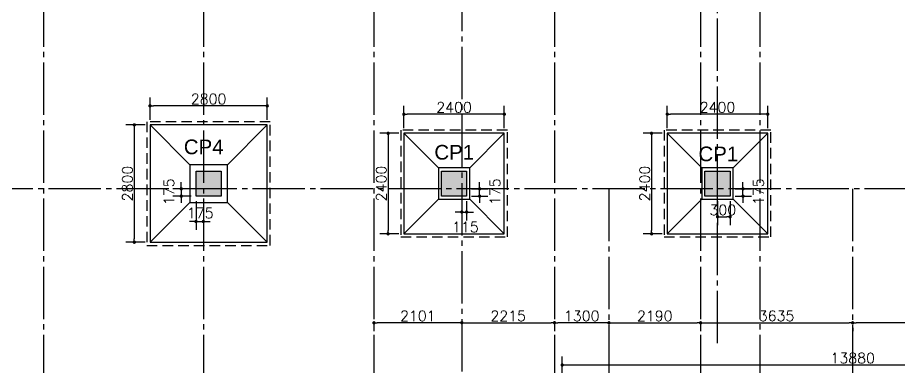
# Model space of a CAD drawing. Extents: x -200722 to 834823, y -494970 to 88783.
# Drawn here: x 232395 to 253466, y 9466 to 17812 of the extents above; entities that cross this region are included whole.
import ezdxf

# ---------------------------------------------------------------- set-up
doc = ezdxf.new("R2010")
doc.units = 0
doc.header["$LTSCALE"] = 100
doc.header["$MEASUREMENT"] = 0
doc.header["$PDMODE"] = 34
for name, pattern in [('ACAD_ISO04W100', [30, 24, -3, 0, -3]), ('CL', [3.25, 2.5, -0.25, 0.25, -0.25]), ('HIDDEN', [0.375, 0.25, -0.125])]:
    doc.linetypes.add(name, pattern=pattern)
doc.layers.get('0').update_dxf_attribs({"linetype": 'CONTINUOUS'})
doc.layers.get('DEFPOINTS').update_dxf_attribs({"linetype": 'CONTINUOUS'})
for name, color, linetype in [('A-Grid', 5, 'ACAD_ISO04W100'), ('BEAM', 4, 'CONTINUOUS'), ('COL', 150, 'CONTINUOUS'), ('F_EXEC', 3, 'HIDDEN'), ('F_FTG1', 11, 'CONTINUOUS'), ('TEXT', 2, 'CONTINUOUS')]:
    doc.layers.add(name, color=color, linetype=linetype)
doc.layers.add('HATCH', color=252, linetype='CONTINUOUS', lineweight=30)
doc.styles.add('AR', font='arial.ttf')
doc.styles.add('ROMANS', font='romans.shx')
doc.styles.get("Standard").update_dxf_attribs({"font": 'simplex.shx'})
doc.dimstyles.new('STANDARD$0', dxfattribs={"dimtxt": 2.5, "dimasz": 2.5, "dimexe": 2, "dimexo": 0.7, "dimgap": 0.9, "dimtad": 1, "dimdec": 0, "dimdsep": 46, "dimtxsty": 'ROMANS', "dimcen": 0.09, "dimclrd": 4, "dimclre": 4, "dimclrt": 3, "dimadec": 0, "dimazin": 0, "dimtfac": 1, "dimtdec": 0, "dimtmove": 0, "dimatfit": 3, "dimfxl": 1, "dimtolj": 1, "dimtzin": 0, "dimarcsym": 0})

# ---------------------------------------------------------------- blocks, each defined once
blk = doc.blocks.new('DOT')
at = {"color": 0, "linetype": 'ByBlock'}
blk.add_line((-0.5, 0), (-1, 0), dxfattribs=at)
at = {"color": 0, "linetype": 'ByBlock', "const_width": 0.5}
blk.add_lwpolyline([(-0.25, 0, 1), (0.25, 0, 1)], format="xyb", close=True, dxfattribs=at)
blk = doc.blocks.new('*D452')
at = {"layer": 'BEAM', "color": 0, "lineweight": -2, "transparency": 16777216}
for p, q in [((245225, 10409), (245225, 10329)), ((246445, 10529), (245305, 10529)), ((246525, 10409), (246525, 10329))]:
    blk.add_line(p, q, dxfattribs=at)
at = {"layer": 'DEFPOINTS', "color": 0, "lineweight": -3, "transparency": 16777216}
for p in [(245225, 10529, 7447), (245225, 10529), (246525, 10529, 7447)]:
    blk.add_point(p, dxfattribs=at)
at = {"layer": 'BEAM', "color": 0, "lineweight": -2, "transparency": 16777216, "xscale": 80, "yscale": 80, "zscale": 80, "rotation": 180}
blk.add_blockref('DOT', (245225, 10529), dxfattribs=at)
at = {"layer": 'BEAM', "color": 0, "lineweight": -2, "transparency": 16777216, "xscale": 80, "yscale": 80, "zscale": 80}
blk.add_blockref('DOT', (246525, 10529), dxfattribs=at)
at = {"layer": 'BEAM', "color": 0, "transparency": 16777216, "insert": (245875, 10693), "char_height": 248, "attachment_point": 5}
blk.add_mtext('\\A1;1300', dxfattribs=at)
blk = doc.blocks.new('_DOT')
at = {"color": 0, "linetype": 'ByBlock'}
blk.add_line((-0.5, 0), (-1, 0), dxfattribs=at)
at = {"color": 0, "linetype": 'ByBlock', "const_width": 0.5}
blk.add_lwpolyline([(-0.25, 0, 1), (0.25, 0, 1)], format="xyb", close=True, dxfattribs=at)
blk = doc.blocks.new('*D453')
at = {"layer": 'BEAM', "color": 0, "lineweight": -2, "transparency": 16777216}
for p, q in [((246525, 10409), (246525, 10329)), ((246605, 10529), (248635, 10529)), ((248715, 10409), (248715, 10329))]:
    blk.add_line(p, q, dxfattribs=at)
at = {"layer": 'DEFPOINTS', "color": 0, "lineweight": -3, "transparency": 16777216}
for p in [(246525, 10529, 7447), (248715, 10529, 7447), (248715, 10529)]:
    blk.add_point(p, dxfattribs=at)
at = {"layer": 'BEAM', "color": 0, "lineweight": -2, "transparency": 16777216, "xscale": 80, "yscale": 80, "zscale": 80, "rotation": 180}
blk.add_blockref('DOT', (246525, 10529), dxfattribs=at)
at = {"layer": 'BEAM', "color": 0, "lineweight": -2, "transparency": 16777216, "xscale": 80, "yscale": 80, "zscale": 80}
blk.add_blockref('DOT', (248715, 10529), dxfattribs=at)
at = {"layer": 'BEAM', "color": 0, "transparency": 16777216, "insert": (247620, 10693), "char_height": 248, "attachment_point": 5}
blk.add_mtext('\\A1;2190', dxfattribs=at)
blk = doc.blocks.new('*D456')
at = {"layer": 'BEAM', "color": 0, "lineweight": -2, "transparency": 16777216}
for p, q in [((248715, 10409), (248715, 10329)), ((248795, 10529), (252270, 10529)), ((252350, 10409), (252350, 10329))]:
    blk.add_line(p, q, dxfattribs=at)
at = {"layer": 'DEFPOINTS', "color": 0, "lineweight": -3, "transparency": 16777216}
for p in [(248715, 10529, 7447), (252350, 10529, 7447), (252350, 10529)]:
    blk.add_point(p, dxfattribs=at)
at = {"layer": 'BEAM', "color": 0, "lineweight": -2, "transparency": 16777216, "xscale": 80, "yscale": 80, "zscale": 80, "rotation": 180}
blk.add_blockref('DOT', (248715, 10529), dxfattribs=at)
at = {"layer": 'BEAM', "color": 0, "lineweight": -2, "transparency": 16777216, "xscale": 80, "yscale": 80, "zscale": 80}
blk.add_blockref('DOT', (252350, 10529), dxfattribs=at)
at = {"layer": 'BEAM', "color": 0, "transparency": 16777216, "insert": (250532, 10693), "char_height": 248, "attachment_point": 5}
blk.add_mtext('\\A1;3635', dxfattribs=at)
blk = doc.blocks.new('*D472')
at = {"layer": 'BEAM', "color": 0, "lineweight": -2, "transparency": 16777216}
for p, q in [((245410, 8732), (245410, 9722)), ((259290, 8732), (259290, 9722)), ((245490, 9522), (259210, 9522))]:
    blk.add_line(p, q, dxfattribs=at)
at = {"layer": 'DEFPOINTS', "color": 0, "lineweight": -3, "transparency": 16777216}
for p in [(259290, 9522), (245410, 8612, 7447), (259290, 8612, 7447)]:
    blk.add_point(p, dxfattribs=at)
at = {"layer": 'BEAM', "color": 0, "lineweight": -2, "transparency": 16777216, "xscale": 80, "yscale": 80, "zscale": 80, "rotation": 180}
blk.add_blockref('DOT', (245410, 9522), dxfattribs=at)
at = {"layer": 'BEAM', "color": 0, "lineweight": -2, "transparency": 16777216, "xscale": 80, "yscale": 80, "zscale": 80}
blk.add_blockref('DOT', (259290, 9522), dxfattribs=at)
at = {"layer": 'BEAM', "color": 0, "transparency": 16777216, "insert": (252350, 9686), "char_height": 248, "attachment_point": 5}
blk.add_mtext('\\A1;13880', dxfattribs=at)
blk = doc.blocks.new('*D534')
at = {"layer": 'BEAM', "color": 0, "lineweight": -2, "transparency": 16777216}
for p, q in [((243010, 10409), (243010, 10329)), ((243090, 10529), (245145, 10529)), ((245225, 10409), (245225, 10329))]:
    blk.add_line(p, q, dxfattribs=at)
at = {"layer": 'DEFPOINTS', "color": 0, "lineweight": -3, "transparency": 16777216}
for p in [(243010, 10529, 7447), (245225, 10529, 7447), (245225, 10529)]:
    blk.add_point(p, dxfattribs=at)
at = {"layer": 'BEAM', "color": 0, "lineweight": -2, "transparency": 16777216, "xscale": 80, "yscale": 80, "zscale": 80, "rotation": 180}
blk.add_blockref('DOT', (243010, 10529), dxfattribs=at)
at = {"layer": 'BEAM', "color": 0, "lineweight": -2, "transparency": 16777216, "xscale": 80, "yscale": 80, "zscale": 80}
blk.add_blockref('DOT', (245225, 10529), dxfattribs=at)
at = {"layer": 'BEAM', "color": 0, "transparency": 16777216, "insert": (244117, 10693), "char_height": 248, "attachment_point": 5}
blk.add_mtext('\\A1;2215', dxfattribs=at)
blk = doc.blocks.new('*D535')
at = {"layer": 'BEAM', "color": 0, "lineweight": -2, "transparency": 16777216}
for p, q in [((240909, 10409), (240909, 10329)), ((242930, 10529), (240989, 10529)), ((243010, 10409), (243010, 10329))]:
    blk.add_line(p, q, dxfattribs=at)
at = {"layer": 'DEFPOINTS', "color": 0, "lineweight": -3, "transparency": 16777216}
for p in [(240909, 10529, 7447), (240909, 10529), (243010, 10529, 7447)]:
    blk.add_point(p, dxfattribs=at)
at = {"layer": 'BEAM', "color": 0, "lineweight": -2, "transparency": 16777216, "xscale": 80, "yscale": 80, "zscale": 80, "rotation": 180}
blk.add_blockref('DOT', (240909, 10529), dxfattribs=at)
at = {"layer": 'BEAM', "color": 0, "lineweight": -2, "transparency": 16777216, "xscale": 80, "yscale": 80, "zscale": 80}
blk.add_blockref('DOT', (243010, 10529), dxfattribs=at)
at = {"layer": 'BEAM', "color": 0, "transparency": 16777216, "insert": (241959, 10693), "char_height": 248, "attachment_point": 5}
blk.add_mtext('\\A1;2101', dxfattribs=at)
blk = doc.blocks.new('*D677')
at = {"layer": 'BEAM', "color": 0, "lineweight": -2, "transparency": 16777216}
for p, q in [((252350, 10409), (252350, 10329)), ((255905, 10529), (252430, 10529)), ((255985, 10409), (255985, 10329))]:
    blk.add_line(p, q, dxfattribs=at)
at = {"layer": 'DEFPOINTS', "color": 0, "lineweight": -3, "transparency": 16777216}
for p in [(252350, 10529, 7447), (252350, 10529), (255985, 10529, 7447)]:
    blk.add_point(p, dxfattribs=at)
at = {"layer": 'BEAM', "color": 0, "lineweight": -2, "transparency": 16777216, "xscale": 80, "yscale": 80, "zscale": 80, "rotation": 180}
blk.add_blockref('DOT', (252350, 10529), dxfattribs=at)
at = {"layer": 'BEAM', "color": 0, "lineweight": -2, "transparency": 16777216, "xscale": 80, "yscale": 80, "zscale": 80}
blk.add_blockref('DOT', (255985, 10529), dxfattribs=at)
at = {"layer": 'BEAM', "color": 0, "transparency": 16777216, "insert": (254167, 10693), "char_height": 248, "attachment_point": 5}
blk.add_mtext('\\A1;3635', dxfattribs=at)
blk = doc.blocks.new('*D972')
at = {"layer": 'BEAM', "color": 0, "lineweight": -2, "transparency": 16777216}
for p, q in [((247920, 15172), (247920, 15707)), ((250320, 15172), (250320, 15707)), ((250240, 15507), (248000, 15507))]:
    blk.add_line(p, q, dxfattribs=at)
at = {"layer": 'DEFPOINTS', "color": 0, "lineweight": -3, "transparency": 16777216}
for p in [(247920, 15507), (247920, 15052, 7447), (250320, 15052, 7447)]:
    blk.add_point(p, dxfattribs=at)
at = {"layer": 'BEAM', "color": 0, "lineweight": -2, "transparency": 16777216, "xscale": 80, "yscale": 80, "zscale": 80, "rotation": 180}
blk.add_blockref('DOT', (247920, 15507), dxfattribs=at)
at = {"layer": 'BEAM', "color": 0, "lineweight": -2, "transparency": 16777216, "xscale": 80, "yscale": 80, "zscale": 80}
blk.add_blockref('DOT', (250320, 15507), dxfattribs=at)
at = {"layer": 'BEAM', "color": 0, "transparency": 16777216, "insert": (249120, 15671), "char_height": 248, "attachment_point": 5}
blk.add_mtext('\\A1;2400', dxfattribs=at)
blk = doc.blocks.new('*D973')
at = {"layer": 'BEAM', "color": 0, "lineweight": -2, "transparency": 16777216}
for p, q in [((247800, 15052), (247344, 15052)), ((247544, 14972), (247544, 12732)), ((247800, 12652), (247344, 12652))]:
    blk.add_line(p, q, dxfattribs=at)
at = {"layer": 'DEFPOINTS', "color": 0, "lineweight": -3, "transparency": 16777216}
for p in [(247920, 15052, 7447), (247544, 12652), (247920, 12652, 7447)]:
    blk.add_point(p, dxfattribs=at)
at = {"layer": 'BEAM', "color": 0, "lineweight": -2, "transparency": 16777216, "xscale": 80, "yscale": 80, "zscale": 80}
for p, rotation in [((247544, 15052), 90), ((247544, 12652), 270)]:
    blk.add_blockref('DOT', p, dxfattribs=dict(at, rotation=rotation))
at = {"layer": 'BEAM', "color": 0, "transparency": 16777216, "insert": (247380, 13852), "char_height": 248, "attachment_point": 5, "rotation": 90}
blk.add_mtext('\\A1;2400', dxfattribs=at)
blk = doc.blocks.new('*D970')
at = {"layer": 'BEAM', "color": 0, "lineweight": -2, "transparency": 16777216}
for p, q in [((249120, 13432), (249120, 12859)), ((249420, 13432), (249420, 12859)), ((249200, 13059), (249340, 13059))]:
    blk.add_line(p, q, dxfattribs=at)
at = {"layer": 'DEFPOINTS', "color": 0, "lineweight": -3, "transparency": 16777216}
for p in [(249120, 13552, 7447), (249420, 13552, 7447), (249420, 13059)]:
    blk.add_point(p, dxfattribs=at)
at = {"layer": 'BEAM', "color": 0, "lineweight": -2, "transparency": 16777216, "xscale": 80, "yscale": 80, "zscale": 80, "rotation": 180}
blk.add_blockref('DOT', (249120, 13059), dxfattribs=at)
at = {"layer": 'BEAM', "color": 0, "lineweight": -2, "transparency": 16777216, "xscale": 80, "yscale": 80, "zscale": 80}
blk.add_blockref('DOT', (249420, 13059), dxfattribs=at)
at = {"layer": 'BEAM', "color": 0, "transparency": 16777216, "insert": (249246, 13223), "char_height": 248, "attachment_point": 5}
blk.add_mtext('\\A1;300', dxfattribs=at)
blk = doc.blocks.new('*D971')
at = {"layer": 'BEAM', "color": 0, "lineweight": -2, "transparency": 16777216}
for p, q in [((249540, 13727), (249929, 13727)), ((249729, 13807), (249729, 13887)), ((249729, 13552), (249729, 13727)), ((249540, 13552), (249929, 13552)), ((249729, 13472), (249729, 13392))]:
    blk.add_line(p, q, dxfattribs=at)
at = {"layer": 'DEFPOINTS', "color": 0, "lineweight": -3, "transparency": 16777216}
for p in [(249420, 13727, 7447), (249729, 13727), (249420, 13552, 7447)]:
    blk.add_point(p, dxfattribs=at)
at = {"layer": 'BEAM', "color": 0, "lineweight": -2, "transparency": 16777216, "xscale": 80, "yscale": 80, "zscale": 80}
for p, rotation in [((249729, 13727), 270), ((249729, 13552), 90)]:
    blk.add_blockref('DOT', p, dxfattribs=dict(at, rotation=rotation))
at = {"layer": 'BEAM', "color": 0, "transparency": 16777216, "insert": (250099, 13658), "char_height": 248, "attachment_point": 5, "rotation": 90}
blk.add_mtext('\\A1;175', dxfattribs=at)
blk = doc.blocks.new('*D976')
at = {"layer": 'BEAM', "color": 0, "lineweight": -2, "transparency": 16777216}
for p, q in [((241625, 15172), (241625, 15707)), ((244025, 15172), (244025, 15707)), ((243945, 15507), (241705, 15507))]:
    blk.add_line(p, q, dxfattribs=at)
at = {"layer": 'DEFPOINTS', "color": 0, "lineweight": -3, "transparency": 16777216}
for p in [(241625, 15507), (241625, 15052, 7447), (244025, 15052, 7447)]:
    blk.add_point(p, dxfattribs=at)
at = {"layer": 'BEAM', "color": 0, "lineweight": -2, "transparency": 16777216, "xscale": 80, "yscale": 80, "zscale": 80, "rotation": 180}
blk.add_blockref('DOT', (241625, 15507), dxfattribs=at)
at = {"layer": 'BEAM', "color": 0, "lineweight": -2, "transparency": 16777216, "xscale": 80, "yscale": 80, "zscale": 80}
blk.add_blockref('DOT', (244025, 15507), dxfattribs=at)
at = {"layer": 'BEAM', "color": 0, "transparency": 16777216, "insert": (242825, 15671), "char_height": 248, "attachment_point": 5}
blk.add_mtext('\\A1;2400', dxfattribs=at)
blk = doc.blocks.new('*D977')
at = {"layer": 'BEAM', "color": 0, "lineweight": -2, "transparency": 16777216}
for p, q in [((241505, 15052), (241049, 15052)), ((241249, 14972), (241249, 12732)), ((241505, 12652), (241049, 12652))]:
    blk.add_line(p, q, dxfattribs=at)
at = {"layer": 'DEFPOINTS', "color": 0, "lineweight": -3, "transparency": 16777216}
for p in [(241625, 15052, 7447), (241249, 12652), (241625, 12652, 7447)]:
    blk.add_point(p, dxfattribs=at)
at = {"layer": 'BEAM', "color": 0, "lineweight": -2, "transparency": 16777216, "xscale": 80, "yscale": 80, "zscale": 80}
for p, rotation in [((241249, 15052), 90), ((241249, 12652), 270)]:
    blk.add_blockref('DOT', p, dxfattribs=dict(at, rotation=rotation))
at = {"layer": 'BEAM', "color": 0, "transparency": 16777216, "insert": (241085, 13852), "char_height": 248, "attachment_point": 5, "rotation": 90}
blk.add_mtext('\\A1;2400', dxfattribs=at)
blk = doc.blocks.new('*D974')
at = {"layer": 'BEAM', "color": 0, "lineweight": -2, "transparency": 16777216}
for p, q in [((243010, 13432), (243010, 12973)), ((243125, 13432), (243125, 12973)), ((242930, 13173), (242850, 13173)), ((243010, 13173), (243125, 13173)), ((243205, 13173), (243285, 13173))]:
    blk.add_line(p, q, dxfattribs=at)
at = {"layer": 'DEFPOINTS', "color": 0, "lineweight": -3, "transparency": 16777216}
for p in [(243010, 13552, 7447), (243125, 13552, 7447), (243125, 13173)]:
    blk.add_point(p, dxfattribs=at)
at = {"layer": 'BEAM', "color": 0, "lineweight": -2, "transparency": 16777216, "xscale": 80, "yscale": 80, "zscale": 80}
blk.add_blockref('DOT', (243010, 13173), dxfattribs=at)
at = {"layer": 'BEAM', "color": 0, "lineweight": -2, "transparency": 16777216, "xscale": 80, "yscale": 80, "zscale": 80, "rotation": 180}
blk.add_blockref('DOT', (243125, 13173), dxfattribs=at)
at = {"layer": 'BEAM', "color": 0, "transparency": 16777216, "insert": (243096, 12814), "char_height": 248, "attachment_point": 5}
blk.add_mtext('\\A1;115', dxfattribs=at)
blk = doc.blocks.new('*D975')
at = {"layer": 'BEAM', "color": 0, "lineweight": -2, "transparency": 16777216}
for p, q in [((243245, 13727), (243634, 13727)), ((243434, 13807), (243434, 13887)), ((243434, 13552), (243434, 13727)), ((243245, 13552), (243634, 13552)), ((243434, 13472), (243434, 13392))]:
    blk.add_line(p, q, dxfattribs=at)
at = {"layer": 'DEFPOINTS', "color": 0, "lineweight": -3, "transparency": 16777216}
for p in [(243125, 13727, 7447), (243434, 13727), (243125, 13552, 7447)]:
    blk.add_point(p, dxfattribs=at)
at = {"layer": 'BEAM', "color": 0, "lineweight": -2, "transparency": 16777216, "xscale": 80, "yscale": 80, "zscale": 80}
for p, rotation in [((243434, 13727), 270), ((243434, 13552), 90)]:
    blk.add_blockref('DOT', p, dxfattribs=dict(at, rotation=rotation))
at = {"layer": 'BEAM', "color": 0, "transparency": 16777216, "insert": (243804, 13658), "char_height": 248, "attachment_point": 5, "rotation": 90}
blk.add_mtext('\\A1;175', dxfattribs=at)
blk = doc.blocks.new('*D991')
at = {"layer": 'BEAM', "color": 0, "lineweight": -2, "transparency": 16777216}
for p, q in [((235559, 15372), (235559, 15907)), ((238359, 15372), (238359, 15907)), ((238279, 15707), (235639, 15707))]:
    blk.add_line(p, q, dxfattribs=at)
at = {"layer": 'DEFPOINTS', "color": 0, "lineweight": -3, "transparency": 16777216}
for p in [(235559, 15707), (235559, 15252, 7447), (238359, 15252, 7447)]:
    blk.add_point(p, dxfattribs=at)
at = {"layer": 'BEAM', "color": 0, "lineweight": -2, "transparency": 16777216, "xscale": 80, "yscale": 80, "zscale": 80, "rotation": 180}
blk.add_blockref('DOT', (235559, 15707), dxfattribs=at)
at = {"layer": 'BEAM', "color": 0, "lineweight": -2, "transparency": 16777216, "xscale": 80, "yscale": 80, "zscale": 80}
blk.add_blockref('DOT', (238359, 15707), dxfattribs=at)
at = {"layer": 'BEAM', "color": 0, "transparency": 16777216, "insert": (236959, 15871), "char_height": 248, "attachment_point": 5}
blk.add_mtext('\\A1;2800', dxfattribs=at)
blk = doc.blocks.new('*D992')
at = {"layer": 'BEAM', "color": 0, "lineweight": -2, "transparency": 16777216}
for p, q in [((235439, 15252), (234983, 15252)), ((235183, 15172), (235183, 12532)), ((235439, 12452), (234983, 12452))]:
    blk.add_line(p, q, dxfattribs=at)
at = {"layer": 'DEFPOINTS', "color": 0, "lineweight": -3, "transparency": 16777216}
for p in [(235559, 15252, 7447), (235183, 12452), (235559, 12452, 7447)]:
    blk.add_point(p, dxfattribs=at)
at = {"layer": 'BEAM', "color": 0, "lineweight": -2, "transparency": 16777216, "xscale": 80, "yscale": 80, "zscale": 80}
for p, rotation in [((235183, 15252), 90), ((235183, 12452), 270)]:
    blk.add_blockref('DOT', p, dxfattribs=dict(at, rotation=rotation))
at = {"layer": 'BEAM', "color": 0, "transparency": 16777216, "insert": (235019, 13852), "char_height": 248, "attachment_point": 5, "rotation": 90}
blk.add_mtext('\\A1;2800', dxfattribs=at)
blk = doc.blocks.new('*D993')
at = {"layer": 'BEAM', "color": 0, "lineweight": -2, "transparency": 16777216}
for p, q in [((236539, 13727), (236104, 13727)), ((236304, 13807), (236304, 13887)), ((236304, 13727), (236304, 13552)), ((236539, 13552), (236104, 13552)), ((236304, 13472), (236304, 13392))]:
    blk.add_line(p, q, dxfattribs=at)
at = {"layer": 'DEFPOINTS', "color": 0, "lineweight": -3, "transparency": 16777216}
for p in [(236659, 13727, 3999), (236304, 13552), (236659, 13552, 3999)]:
    blk.add_point(p, dxfattribs=at)
at = {"layer": 'BEAM', "color": 0, "lineweight": -2, "transparency": 16777216, "xscale": 80, "yscale": 80, "zscale": 80}
for p, rotation in [((236304, 13727), 270), ((236304, 13552), 90)]:
    blk.add_blockref('DOT', p, dxfattribs=dict(at, rotation=rotation))
at = {"layer": 'BEAM', "color": 0, "transparency": 16777216, "insert": (236011, 13657), "char_height": 248, "attachment_point": 5, "rotation": 90}
blk.add_mtext('\\A1;175', dxfattribs=at)
blk = doc.blocks.new('*D994')
at = {"layer": 'BEAM', "color": 0, "lineweight": -2, "transparency": 16777216}
for p, q in [((236659, 13432), (236659, 12745)), ((236834, 13432), (236834, 12745)), ((236579, 12945), (236499, 12945)), ((236659, 12945), (236834, 12945)), ((236914, 12945), (236994, 12945))]:
    blk.add_line(p, q, dxfattribs=at)
at = {"layer": 'DEFPOINTS', "color": 0, "lineweight": -3, "transparency": 16777216}
for p in [(236659, 13552, 3999), (236834, 13552, 9246), (236834, 12945)]:
    blk.add_point(p, dxfattribs=at)
at = {"layer": 'BEAM', "color": 0, "lineweight": -2, "transparency": 16777216, "xscale": 80, "yscale": 80, "zscale": 80}
blk.add_blockref('DOT', (236659, 12945), dxfattribs=at)
at = {"layer": 'BEAM', "color": 0, "lineweight": -2, "transparency": 16777216, "xscale": 80, "yscale": 80, "zscale": 80, "rotation": 180}
blk.add_blockref('DOT', (236834, 12945), dxfattribs=at)
at = {"layer": 'BEAM', "color": 0, "transparency": 16777216, "insert": (236760, 13150), "char_height": 248, "attachment_point": 5}
blk.add_mtext('\\A1;175', dxfattribs=at)

msp = doc.modelspace()

# ---------------------------------------------------------------- hatches: boundary and pattern name
at = {"layer": 'HATCH', "ltscale": 0.4, "true_color": 0x000000}
for points in [[(236658.6, 14151.9), (237258.6, 14151.9), (237258.6, 13551.9), (236658.6, 13551.9)], [(242524.6, 14151.9), (243124.6, 14151.9), (243124.6, 13551.9), (242524.6, 13551.9)], [(248819.6, 14151.9), (249419.6, 14151.9), (249419.6, 13551.9), (248819.6, 13551.9)]]:
    msp.add_hatch(color=18, dxfattribs=at).paths.add_polyline_path(points)

# ---------------------------------------------------------------- linework, layer by layer
at = {"layer": 'A-Grid', "color": 8, "linetype": 'CL', "ltscale": 5}
for p, q in [((243009.6, 30114.4, 7446.6), (243009.6, 1354.1, 7446.6)), ((249119.6, 10041.9, 3998.7), (249119.6, 30114.4, 7446.6)), ((327010.7, 13726.9, 3998.7), (224519.6, 13726.9, 3998.7)), ((252349.6, 13726.9, 7446.6), (252349.6, -2091.9, 7446.6))]:
    msp.add_line(p, q, dxfattribs=at)
at = {"layer": 'A-Grid', "color": 8, "linetype": 'CL', "ltscale": 5, "elevation": 7446.6}
for points in [[(233009.6, 62242.9), (233009.6, -9708.8)], [(236833.6, 62242.9), (236833.6, -9708.8)], [(240908.6, 62242.9), (240908.6, -9708.8)], [(245224.6, 62242.9), (245224.6, -9708.8)], [(248714.6, 62242.9), (248714.6, -9708.8)], [(250134.6, 62242.9), (250134.6, -9708.8)], [(246524.6, 13726.9), (246524.6, -153.1)]]:
    msp.add_lwpolyline(points, dxfattribs=at)
at = {"layer": 'COL', "color": 18, "ltscale": 500, "true_color": 0x000000, "elevation": 3998.7}
for points in [[(236658.6, 14151.9), (237258.6, 14151.9), (237258.6, 13551.9), (236658.6, 13551.9), (236658.6, 14151.9)], [(242524.6, 14151.9), (243124.6, 14151.9), (243124.6, 13551.9), (242524.6, 13551.9), (242524.6, 14151.9)], [(248819.6, 14151.9), (249419.6, 14151.9), (249419.6, 13551.9), (248819.6, 13551.9), (248819.6, 14151.9)]]:
    msp.add_lwpolyline(points, dxfattribs=at)
at = {"layer": 'F_EXEC', "color": 18, "ltscale": 10, "true_color": 0x000000, "elevation": 3998.7}
for points in [[(235483.6, 12376.9), (238433.6, 12376.9), (238433.6, 15326.9), (235483.6, 15326.9)], [(241549.6, 12577), (244099.6, 12577), (244099.6, 15127), (241549.6, 15127)], [(247844.6, 12577), (250394.6, 12577), (250394.6, 15127), (247844.6, 15127)]]:
    msp.add_lwpolyline(points, close=True, dxfattribs=at)
at = {"layer": 'F_FTG1', "color": 18, "ltscale": 0.4, "true_color": 0x000000}
for p, q in [((236508.6, 14301.9, 3998.7), (235558.6, 15251.9, 3998.7)), ((237408.6, 14301.9, 3998.7), (238358.6, 15251.9, 3998.7)), ((242449.6, 14226.9, 3998.7), (241624.6, 15052, 3998.7)), ((243199.6, 14226.9, 3998.7), (244024.6, 15052, 3998.7)), ((248744.6, 14226.9, 3998.7), (247919.6, 15052, 3998.7)), ((249494.6, 14226.9, 3998.7), (250319.6, 15052, 3998.7)), ((236508.6, 13401.9, 3998.7), (235558.6, 12451.9, 3998.7)), ((237408.6, 13401.9, 3998.7), (238358.6, 12451.9, 3998.7)), ((242449.6, 13476.9, 3998.7), (241624.6, 12652, 3998.7)), ((243199.6, 13476.9, 3998.7), (244024.6, 12652, 3998.7)), ((248744.6, 13476.9, 3998.7), (247919.6, 12652, 3998.7)), ((249494.6, 13476.9, 3998.7), (250319.6, 12652, 3998.7))]:
    msp.add_line(p, q, dxfattribs=at)
at = {"layer": 'F_FTG1', "color": 18, "ltscale": 0.4, "true_color": 0x000000, "elevation": 3998.7}
for points in [[(235558.6, 12451.9), (238358.6, 12451.9), (238358.6, 15251.9), (235558.6, 15251.9)], [(241624.6, 12652), (244024.6, 12652), (244024.6, 15052), (241624.6, 15052)], [(247919.6, 12652), (250319.6, 12652), (250319.6, 15052), (247919.6, 15052)], [(236508.6, 13401.9), (237408.6, 13401.9), (237408.6, 14301.9), (236508.6, 14301.9)], [(242449.6, 13476.9), (243199.6, 13476.9), (243199.6, 14226.9), (242449.6, 14226.9)], [(248744.6, 13476.9), (249494.6, 13476.9), (249494.6, 14226.9), (248744.6, 14226.9)]]:
    msp.add_lwpolyline(points, close=True, dxfattribs=at)

# ---------------------------------------------------------------- texts
at = {"layer": 'TEXT', "color": 18, "true_color": 0x000000, "style": 'AR'}
for s, p in [('CP4', (236366.2, 14553.1, -3447.9)), ('CP1', (242353.5, 14424.4, -14893.2)), ('CP1', (248664.4, 14385.1, -10894.5))]:
    msp.add_text(s, height=350, dxfattribs=at).set_placement(p)

# ---------------------------------------------------------------- dimensions: what is measured, and where the dimension line sits
at = {"layer": 'BEAM', "color": 18, "true_color": 0x000000}
for base, p1, p2, picture, middle in [((235558.6, 15706.5, -3447.9), (238358.6, 15251.9, 3998.7), (235558.6, 15251.9, 3998.7), '*D991', (236958.6, 15870.5, -3447.9)), ((241624.6, 15506.7, -3447.9), (244024.6, 15052, 3998.7), (241624.6, 15052, 3998.7), '*D976', (242824.6, 15670.7, -3447.9)), ((247919.6, 15506.7, -3447.9), (250319.6, 15052, 3998.7), (247919.6, 15052, 3998.7), '*D972', (249119.6, 15670.7, -3447.9)), ((245224.6, 10528.9), (246524.6, 10528.9, 7446.6), (245224.6, 10528.9, 7446.6), '*D452', (245874.6, 10692.9)), ((259289.6, 9522.5), (245409.6, 8611.9, 7446.6), (259289.6, 8611.9, 7446.6), '*D472', (252349.6, 9686.5))]:
    dim = msp.add_linear_dim(base=base, p1=p1, p2=p2, dimstyle='STANDARD$0', override={"dimscale": 8, "dimtxt": 31, "dimasz": 10, "dimexe": 25, "dimexo": 15, "dimgap": 5, "dimzin": 3, "dimtxsty": 'Standard', "dimblk": 'DOT', "dimcen": 3, "dimdle": 1, "dimclrd": 0, "dimclre": 0, "dimclrt": 0, "dimtmove": 2, "dimldrblk": 'DOT', "dimtzin": 3}, dxfattribs=at)
    dim.commit()
    dim.dimension.update_dxf_attribs({"geometry": picture, "text_midpoint": middle})
for base, p1, p2, angle, picture, middle in [((235182.8, 12451.9, -3447.9), (235558.6, 15251.9, 3998.7), (235558.6, 12451.9, 3998.7), 90, '*D992', (235018.8, 13851.9, -3447.9)), ((241248.8, 12652, -3447.9), (241624.6, 15052, 3998.7), (241624.6, 12652, 3998.7), 90, '*D977', (241084.8, 13852, -3447.9)), ((247543.8, 12652, -3447.9), (247919.6, 15052, 3998.7), (247919.6, 12652, 3998.7), 90, '*D973', (247379.8, 13852, -3447.9)), ((240908.6, 10528.9), (243009.6, 10528.9, 7446.6), (240908.6, 10528.9, 7446.6), 0, '*D535', (241959.1, 10692.9)), ((245224.6, 10528.9), (243009.6, 10528.9, 7446.6), (245224.6, 10528.9, 7446.6), 180, '*D534', (244117.1, 10692.9)), ((248714.6, 10528.9), (246524.6, 10528.9, 7446.6), (248714.6, 10528.9, 7446.6), 180, '*D453', (247619.6, 10692.9)), ((252349.6, 10528.9), (248714.6, 10528.9, 7446.6), (252349.6, 10528.9, 7446.6), 180, '*D456', (250532.1, 10692.9)), ((252349.6, 10528.9), (255984.6, 10528.9, 7446.6), (252349.6, 10528.9, 7446.6), 0, '*D677', (254167.1, 10692.9))]:
    dim = msp.add_linear_dim(base=base, p1=p1, p2=p2, angle=angle, dimstyle='STANDARD$0', override={"dimscale": 8, "dimtxt": 31, "dimasz": 10, "dimexe": 25, "dimexo": 15, "dimgap": 5, "dimzin": 3, "dimtxsty": 'Standard', "dimblk": 'DOT', "dimcen": 3, "dimdle": 1, "dimclrd": 0, "dimclre": 0, "dimclrt": 0, "dimtmove": 2, "dimldrblk": 'DOT', "dimtzin": 3}, dxfattribs=at)
    dim.commit()
    dim.dimension.update_dxf_attribs({"geometry": picture, "text_midpoint": middle})
for base, p1, p2, picture, middle in [((236304.1, 13551.9), (236658.6, 13726.9, 3998.7), (236658.6, 13551.9, 3998.7), '*D993', (236010.5, 13656.7)), ((243433.9, 13726.9, -3447.9), (243124.6, 13551.9, 3998.7), (243124.6, 13726.9, 3998.7), '*D975', (243804.2, 13658.5, -3447.9)), ((249728.9, 13726.9, -3447.9), (249419.6, 13551.9, 3998.7), (249419.6, 13726.9, 3998.7), '*D971', (250099.2, 13658.5, -3447.9))]:
    dim = msp.add_linear_dim(base=base, p1=p1, p2=p2, angle=90, dimstyle='STANDARD$0', override={"dimscale": 8, "dimtxt": 31, "dimasz": 10, "dimexe": 25, "dimexo": 15, "dimgap": 5, "dimzin": 3, "dimtxsty": 'Standard', "dimblk": 'DOT', "dimcen": 3, "dimdle": 1, "dimclrd": 0, "dimclre": 0, "dimclrt": 0, "dimtmove": 2, "dimldrblk": 'DOT', "dimtzin": 3}, dxfattribs=at)
    dim.commit()
    dim.dimension.update_dxf_attribs({"geometry": picture, "text_midpoint": middle, "dimtype": 160})
for base, p1, p2, picture, middle in [((236833.6, 12945.3), (236658.6, 13551.9, 3998.7), (236833.6, 13551.9, 9245.5), '*D994', (236760.2, 13149.7)), ((243124.6, 13172.6, -3447.9), (243009.6, 13551.9, 3998.7), (243124.6, 13551.9, 3998.7), '*D974', (243095.9, 12814.1, -3447.9)), ((249419.6, 13058.8, -3447.9), (249119.6, 13551.9, 3998.7), (249419.6, 13551.9, 3998.7), '*D970', (249246.4, 13223.1, -3447.9))]:
    dim = msp.add_linear_dim(base=base, p1=p1, p2=p2, dimstyle='STANDARD$0', override={"dimscale": 8, "dimtxt": 31, "dimasz": 10, "dimexe": 25, "dimexo": 15, "dimgap": 5, "dimzin": 3, "dimtxsty": 'Standard', "dimblk": 'DOT', "dimcen": 3, "dimdle": 1, "dimclrd": 0, "dimclre": 0, "dimclrt": 0, "dimtmove": 2, "dimldrblk": 'DOT', "dimtzin": 3}, dxfattribs=at)
    dim.commit()
    dim.dimension.update_dxf_attribs({"geometry": picture, "text_midpoint": middle, "dimtype": 160})

doc.saveas('drawing.dxf')
